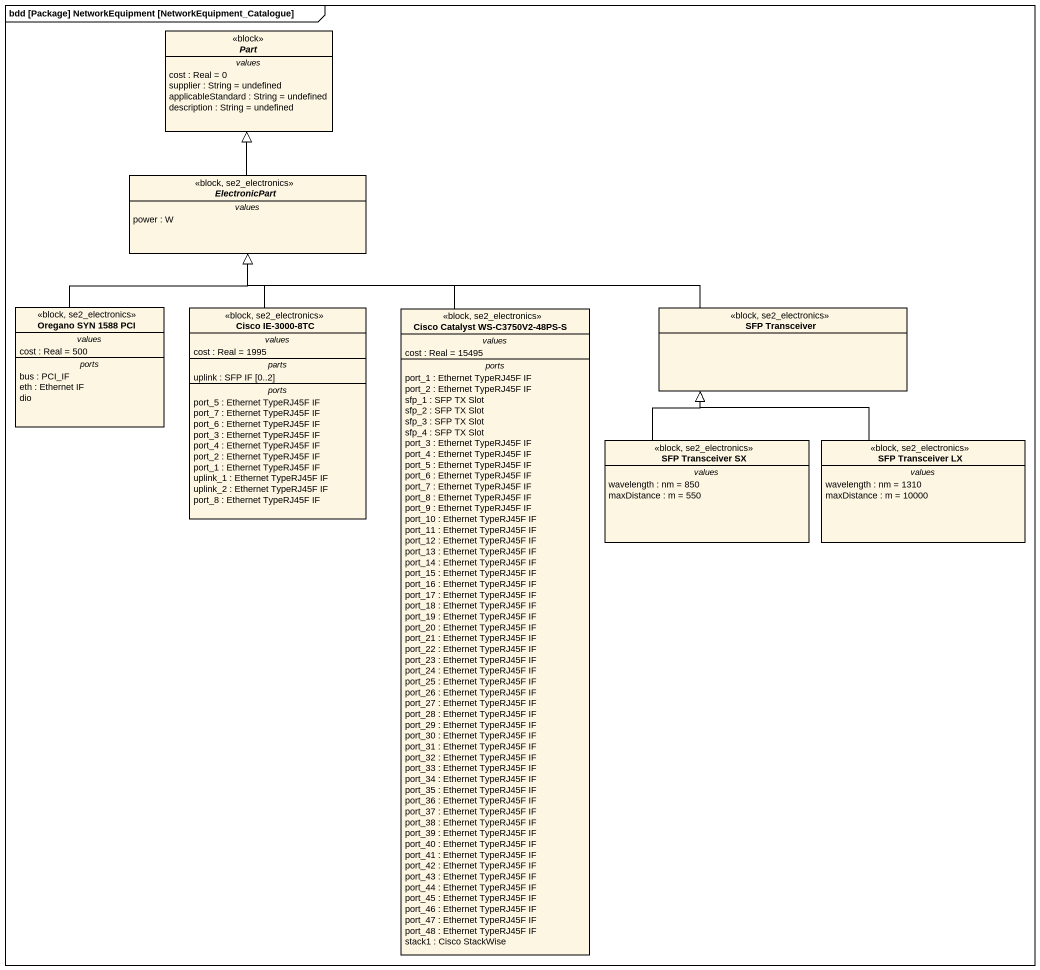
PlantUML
@startuml
mainframe bdd [Package] NetworkEquipment [NetworkEquipment_Catalogue]
hide circle
hide empty members
abstract class Part <<block>> {
  -- values --
  cost : Real = 0
  supplier : String = undefined
  applicableStandard : String = undefined
  description : String = undefined
}
abstract class ElectronicPart <<block, se2_electronics>> {
  -- values --
  power : W
}
class "Oregano SYN 1588 PCI" as Oregano_SYN_1588_PCI <<block, se2_electronics>> {
  -- values --
  cost : Real = 500
  -- ports --
  bus : PCI_IF
  eth : Ethernet IF
  dio
}
class "Cisco IE-3000-8TC" as Cisco_IE_3000_8TC <<block, se2_electronics>> {
  -- values --
  cost : Real = 1995
  -- parts --
  uplink : SFP IF [0..2]
  -- ports --
  port_5 : Ethernet TypeRJ45F IF
  port_7 : Ethernet TypeRJ45F IF
  port_6 : Ethernet TypeRJ45F IF
  port_3 : Ethernet TypeRJ45F IF
  port_4 : Ethernet TypeRJ45F IF
  port_2 : Ethernet TypeRJ45F IF
  port_1 : Ethernet TypeRJ45F IF
  uplink_1 : Ethernet TypeRJ45F IF
  uplink_2 : Ethernet TypeRJ45F IF
  port_8 : Ethernet TypeRJ45F IF
}
class "Cisco Catalyst WS-C3750V2-48PS-S" as Cisco_Catalyst_WS_C3750V2 <<block, se2_electronics>> {
  -- values --
  cost : Real = 15495
  -- ports --
  port_1 : Ethernet TypeRJ45F IF
  port_2 : Ethernet TypeRJ45F IF
  sfp_1 : SFP TX Slot
  sfp_2 : SFP TX Slot
  sfp_3 : SFP TX Slot
  sfp_4 : SFP TX Slot
  port_3 : Ethernet TypeRJ45F IF
  port_4 : Ethernet TypeRJ45F IF
  port_5 : Ethernet TypeRJ45F IF
  port_6 : Ethernet TypeRJ45F IF
  port_7 : Ethernet TypeRJ45F IF
  port_8 : Ethernet TypeRJ45F IF
  port_9 : Ethernet TypeRJ45F IF
  port_10 : Ethernet TypeRJ45F IF
  port_11 : Ethernet TypeRJ45F IF
  port_12 : Ethernet TypeRJ45F IF
  port_13 : Ethernet TypeRJ45F IF
  port_14 : Ethernet TypeRJ45F IF
  port_15 : Ethernet TypeRJ45F IF
  port_16 : Ethernet TypeRJ45F IF
  port_17 : Ethernet TypeRJ45F IF
  port_18 : Ethernet TypeRJ45F IF
  port_19 : Ethernet TypeRJ45F IF
  port_20 : Ethernet TypeRJ45F IF
  port_21 : Ethernet TypeRJ45F IF
  port_22 : Ethernet TypeRJ45F IF
  port_23 : Ethernet TypeRJ45F IF
  port_24 : Ethernet TypeRJ45F IF
  port_25 : Ethernet TypeRJ45F IF
  port_26 : Ethernet TypeRJ45F IF
  port_27 : Ethernet TypeRJ45F IF
  port_28 : Ethernet TypeRJ45F IF
  port_29 : Ethernet TypeRJ45F IF
  port_30 : Ethernet TypeRJ45F IF
  port_31 : Ethernet TypeRJ45F IF
  port_32 : Ethernet TypeRJ45F IF
  port_33 : Ethernet TypeRJ45F IF
  port_34 : Ethernet TypeRJ45F IF
  port_35 : Ethernet TypeRJ45F IF
  port_36 : Ethernet TypeRJ45F IF
  port_37 : Ethernet TypeRJ45F IF
  port_38 : Ethernet TypeRJ45F IF
  port_39 : Ethernet TypeRJ45F IF
  port_40 : Ethernet TypeRJ45F IF
  port_41 : Ethernet TypeRJ45F IF
  port_42 : Ethernet TypeRJ45F IF
  port_43 : Ethernet TypeRJ45F IF
  port_44 : Ethernet TypeRJ45F IF
  port_45 : Ethernet TypeRJ45F IF
  port_46 : Ethernet TypeRJ45F IF
  port_47 : Ethernet TypeRJ45F IF
  port_48 : Ethernet TypeRJ45F IF
  stack1 : Cisco StackWise
}
class "SFP Transceiver" as SFP_Transceiver <<block, se2_electronics>>
class "SFP Transceiver SX" as SFP_Transceiver_SX <<block, se2_electronics>> {
  -- values --
  wavelength : nm = 850
  maxDistance : m = 550
}
class "SFP Transceiver LX" as SFP_Transceiver_LX <<block, se2_electronics>> {
  -- values --
  wavelength : nm = 1310
  maxDistance : m = 10000
}
ElectronicPart -up-|> Part
Oregano_SYN_1588_PCI -up-|> ElectronicPart
Cisco_IE_3000_8TC -up-|> ElectronicPart
Cisco_Catalyst_WS_C3750V2 -up-|> ElectronicPart
SFP_Transceiver -left-|> ElectronicPart
SFP_Transceiver_SX -up-|> SFP_Transceiver
SFP_Transceiver_LX -up-|> SFP_Transceiver
@enduml
